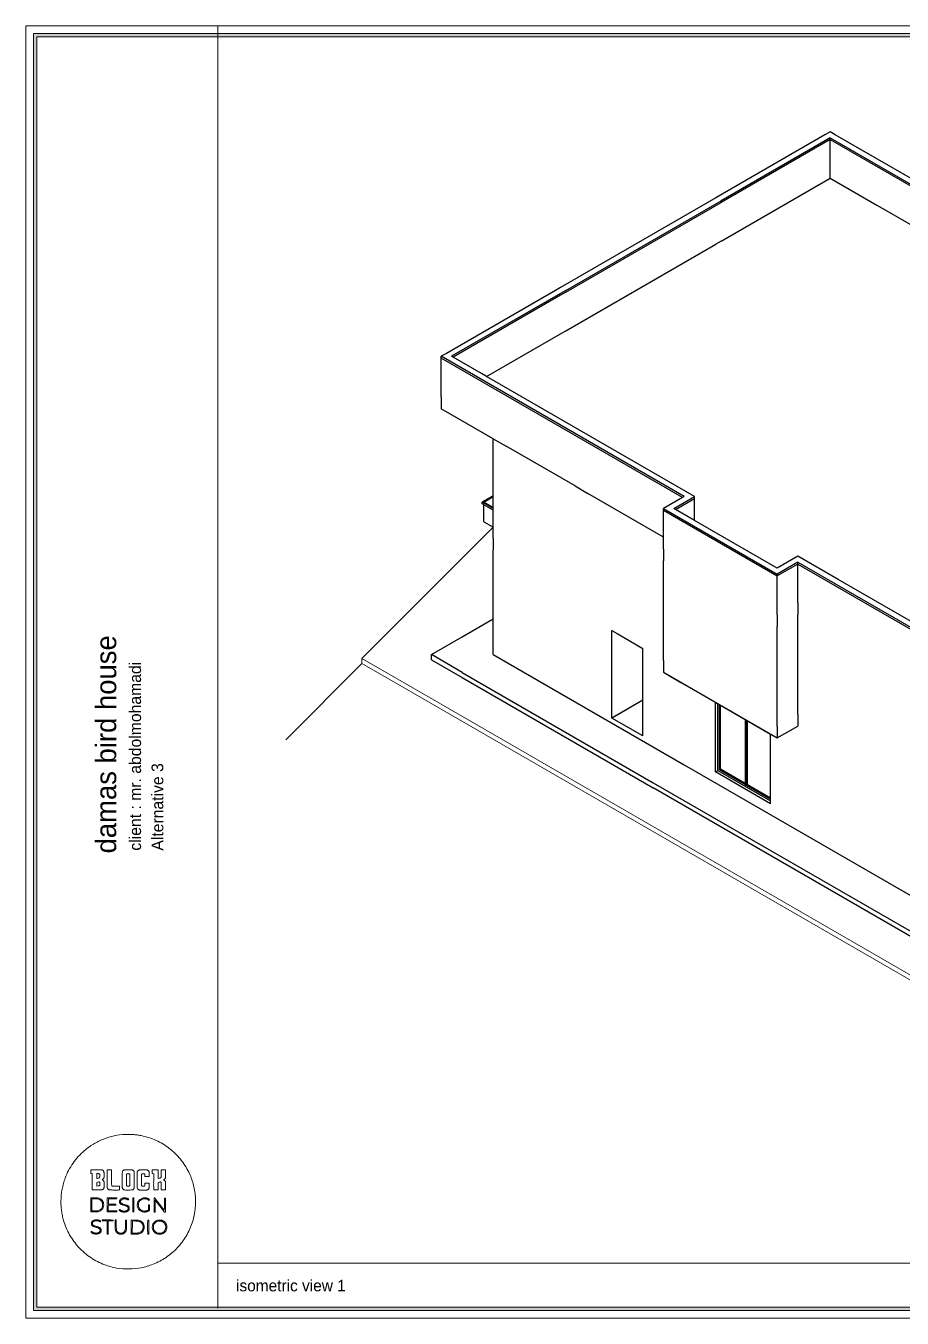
# Model space of a CAD drawing. Header units: metres. Extents: x 294 to 1101, y -498 to -355.
# Drawn here: x 825.19 to 849.22, y -414.34 to -378.91 of the extents above; entities that cross this region are included whole.
import ezdxf

# ---------------------------------------------------------------- set-up
doc = ezdxf.new("R2010")
doc.units = ezdxf.units.M
doc.layers.add('19-JARDINERIA', color=80, linetype='Continuous', lineweight=0)
doc.styles.add('alalala', font='bgothm.ttf', dxfattribs={"height": 0.2})

msp = doc.modelspace()

# ---------------------------------------------------------------- hatches: boundary and pattern name
at = {"layer": '19-JARDINERIA'}
h = msp.add_hatch(color=251, dxfattribs=at)
h.paths.add_polyline_path([(825.399, -414.127), (874.921, -414.127), (874.921, -379.12), (825.399, -379.12)])
h.paths.add_polyline_path([(825.485, -414.041), (874.835, -414.041), (874.835, -379.205), (825.485, -379.205)], flags=16)

# ---------------------------------------------------------------- linework, layer by layer
for p, q in [((847.1, -381.893), (844.111, -383.618)), ((847.241, -381.811), (847.1, -381.893)), ((847.383, -381.893), (847.241, -381.811)), ((852.471, -384.831), (847.383, -381.893)), ((847.241, -381.974), (844.253, -383.7)), ((847.241, -382.023), (844.253, -383.749)), ((847.241, -382.023), (847.241, -381.974)), ((847.241, -381.974), (852.33, -384.912)), ((847.241, -382.921), (847.241, -382.023)), ((847.241, -382.023), (852.288, -384.937)), ((847.241, -383.085), (847.241, -382.921)), ((844.253, -384.81), (847.241, -383.085)), ((847.241, -383.085), (848.525, -383.826)), ((844.111, -383.618), (839.847, -386.08)), ((839.989, -386.162), (844.253, -383.7)), ((839.989, -386.211), (844.253, -383.749)), ((848.525, -383.826), (848.667, -383.908)), ((848.667, -383.908), (851.368, -385.467)), ((839.989, -387.272), (844.111, -384.892)), ((844.253, -384.81), (844.111, -384.892)), ((839.706, -386.162), (836.718, -387.886)), ((839.847, -386.08), (839.706, -386.162)), ((839.989, -386.162), (839.847, -386.243)), ((839.989, -386.211), (839.847, -386.292)), ((839.847, -386.243), (836.86, -387.968)), ((839.847, -386.292), (836.902, -387.992)), ((839.847, -387.354), (839.989, -387.272)), ((837.822, -388.523), (839.847, -387.354)), ((836.718, -387.886), (836.577, -387.968)), ((836.577, -388.017), (836.577, -387.968)), ((843.239, -391.814), (836.577, -387.968)), ((836.902, -387.992), (836.86, -387.968)), ((837.68, -388.442), (836.902, -387.992)), ((843.197, -391.839), (836.577, -388.017)), ((836.577, -388.915), (836.577, -388.017)), ((837.822, -388.523), (837.68, -388.442)), ((843.522, -391.814), (837.822, -388.523)), ((836.577, -389.078), (836.577, -388.915)), ((836.577, -389.078), (836.577, -389.405)), ((838.003, -390.228), (836.577, -389.405)), ((838.003, -390.228), (838.356, -390.432)), ((838.003, -390.341), (838.003, -390.228)), ((838.003, -390.572), (838.003, -390.341)), ((840.245, -391.523), (838.356, -390.432)), ((838.003, -390.609), (838.003, -390.572)), ((838.003, -391.788), (838.003, -390.609)), ((840.245, -391.523), (840.598, -391.727)), ((837.72, -391.951), (837.975, -391.803)), ((837.741, -391.963), (838.003, -391.812)), ((837.975, -391.803), (838.003, -391.788)), ((838.003, -391.812), (838.003, -391.788)), ((838.003, -392.114), (838.003, -391.812)), ((842.673, -392.925), (840.598, -391.727)), ((843.197, -391.839), (842.673, -392.141)), ((842.956, -392.141), (843.522, -391.814)), ((842.999, -392.165), (843.522, -391.863)), ((843.239, -391.814), (843.197, -391.839)), ((843.522, -391.863), (843.522, -391.814)), ((843.522, -392.468), (843.522, -391.863)), ((837.72, -391.951), (837.699, -391.963)), ((837.72, -391.975), (837.699, -391.963)), ((837.699, -392.012), (837.699, -391.963)), ((837.72, -392.024), (837.699, -392.012)), ((838.003, -392.138), (837.72, -391.975)), ((837.741, -392.036), (837.72, -392.024)), ((838.003, -392.114), (837.741, -391.963)), ((837.741, -392.175), (837.741, -392.036)), ((838.003, -392.187), (837.741, -392.036)), ((837.741, -392.502), (837.741, -392.175)), ((838.003, -392.138), (838.003, -392.114)), ((838.003, -392.187), (838.003, -392.138)), ((838.003, -392.326), (838.003, -392.187)), ((842.673, -392.19), (842.673, -392.141)), ((842.673, -392.141), (845.791, -393.941)), ((842.673, -392.19), (845.791, -393.99)), ((842.673, -392.435), (842.673, -392.19)), ((842.999, -392.165), (842.956, -392.141)), ((843.522, -392.468), (842.999, -392.165)), ((837.741, -392.502), (837.975, -392.637)), ((838.003, -392.334), (838.003, -392.326)), ((838.003, -392.645), (838.003, -392.334)), ((842.673, -392.598), (842.673, -392.435)), ((842.673, -392.606), (842.673, -392.598)), ((845.791, -393.778), (843.522, -392.468)), ((837.975, -392.637), (838.003, -392.653)), ((838.003, -392.653), (838.003, -392.645)), ((838.003, -392.919), (838.003, -392.653)), ((838.003, -392.955), (838.003, -392.919)), ((838.003, -392.955), (838.003, -393.111)), ((842.673, -392.917), (842.673, -392.606)), ((842.673, -392.925), (842.673, -392.917)), ((842.673, -393.088), (842.673, -392.925)), ((838.003, -393.111), (838.003, -393.281)), ((838.003, -393.281), (838.003, -393.282)), ((838.003, -394.173), (838.003, -393.282)), ((842.673, -393.251), (842.673, -393.088)), ((842.673, -393.251), (842.673, -393.578)), ((842.673, -395.652), (842.673, -393.578)), ((846.357, -393.451), (845.791, -393.778)), ((846.357, -393.614), (845.791, -393.941)), ((846.357, -393.663), (845.791, -393.99)), ((847.46, -394.088), (846.357, -393.451)), ((846.357, -393.663), (846.357, -393.614)), ((846.357, -393.614), (852.033, -396.891)), ((846.357, -393.663), (851.891, -396.859)), ((846.357, -394.562), (846.357, -393.663)), ((845.791, -393.99), (845.791, -393.941)), ((845.791, -394.888), (845.791, -393.99)), ((838.003, -395.168), (838.003, -394.173)), ((852.004, -396.712), (847.46, -394.088)), ((846.357, -394.725), (846.357, -394.562)), ((846.357, -394.725), (846.357, -395.052)), ((845.791, -395.052), (845.791, -394.888)), ((845.791, -395.052), (845.791, -395.378)), ((846.357, -397.779), (846.357, -395.052)), ((837.154, -395.658), (838.003, -395.168)), ((838.003, -396.009), (838.003, -395.168)), ((845.791, -398.105), (845.791, -395.378)), ((836.306, -396.148), (837.154, -395.658)), ((841.255, -397.887), (841.255, -395.486)), ((841.255, -395.486), (841.397, -395.568)), ((841.397, -395.568), (842.104, -395.976)), ((842.673, -395.66), (842.673, -395.652)), ((842.673, -395.97), (842.673, -395.66)), ((838.003, -396.148), (838.003, -396.009)), ((842.104, -397.397), (842.104, -395.976)), ((842.673, -395.978), (842.673, -395.97)), ((842.673, -396.305), (842.673, -395.978)), ((842.673, -395.978), (842.673, -395.978)), ((836.306, -396.286), (836.306, -396.148)), ((837.154, -396.638), (836.306, -396.148)), ((836.306, -396.286), (837.154, -396.776)), ((838.003, -396.148), (843.239, -399.171)), ((842.673, -396.305), (842.673, -396.631)), ((837.154, -396.638), (842.391, -399.661)), ((837.154, -396.776), (842.391, -399.8)), ((842.673, -396.631), (845.791, -398.431)), ((842.673, -396.631), (842.673, -396.632)), ((842.673, -396.632), (843.151, -396.907)), ((843.151, -396.907), (843.504, -397.111)), ((843.504, -397.111), (844.095, -397.452)), ((842.104, -397.397), (841.255, -397.887)), ((842.104, -397.397), (841.397, -397.805)), ((842.104, -398.377), (842.104, -397.397)), ((844.095, -399.363), (844.095, -397.452)), ((844.095, -397.452), (844.166, -397.493)), ((844.166, -399.322), (844.166, -397.493)), ((844.166, -397.493), (844.194, -397.51)), ((844.194, -397.51), (844.208, -397.518)), ((844.208, -397.518), (844.222, -397.526)), ((844.222, -397.526), (844.236, -397.534)), ((844.236, -397.534), (844.909, -397.922)), ((841.397, -397.805), (841.255, -397.887)), ((842.104, -398.377), (841.255, -397.887)), ((842.104, -398.377), (841.255, -397.887)), ((846.357, -397.779), (846.357, -398.104)), ((844.909, -397.922), (844.937, -397.939)), ((844.937, -397.939), (844.951, -397.947)), ((844.951, -397.947), (844.965, -397.955)), ((844.965, -397.955), (844.979, -397.963)), ((844.979, -397.963), (845.609, -398.327)), ((845.791, -398.431), (846.357, -398.104)), ((845.791, -398.432), (846.357, -398.105)), ((845.791, -398.105), (845.791, -398.431)), ((846.357, -398.104), (846.357, -398.105)), ((845.609, -400.074), (845.609, -398.327)), ((845.609, -398.327), (845.791, -398.432)), ((845.791, -398.431), (845.791, -398.432)), ((843.239, -399.171), (850.901, -403.595)), ((844.095, -399.363), (844.166, -399.322)), ((844.166, -399.322), (845.609, -400.156)), ((842.391, -399.661), (850.053, -404.085)), ((845.609, -400.237), (844.095, -399.363)), ((850.053, -404.223), (842.391, -399.8)), ((845.609, -400.09), (845.609, -400.074)), ((845.609, -400.107), (845.609, -400.09)), ((845.609, -400.123), (845.609, -400.107)), ((845.609, -400.156), (845.609, -400.123)), ((845.609, -400.237), (845.609, -400.156))]:
    msp.add_line(p, q)
at = {"layer": '19-JARDINERIA', "color": 251}
for p, q in [((830.45, -378.907), (830.45, -414.069)), ((838.002, -392.652), (834.403, -396.251)), ((837.784, -392.87), (834.403, -396.251)), ((834.403, -396.39), (832.314, -398.48)), ((834.403, -396.39), (832.314, -398.48)), ((835.385, -396.818), (834.403, -396.251)), ((834.403, -396.251), (834.403, -396.39)), ((835.385, -396.957), (834.403, -396.39)), ((851.099, -405.891), (835.385, -396.818)), ((851.099, -406.029), (835.385, -396.957)), ((844.194, -397.51), (844.194, -399.306)), ((844.208, -397.518), (844.208, -399.298)), ((844.222, -397.526), (844.222, -399.29)), ((844.236, -399.281), (844.236, -397.534)), ((844.909, -399.67), (844.909, -397.922)), ((844.937, -399.735), (844.937, -397.939)), ((844.951, -399.727), (844.951, -397.947)), ((844.965, -397.955), (844.965, -399.719)), ((844.979, -399.71), (844.979, -397.963)), ((844.194, -399.306), (844.208, -399.298)), ((844.194, -399.306), (844.909, -399.719)), ((844.208, -399.298), (844.909, -399.702)), ((844.222, -399.29), (844.236, -399.281)), ((844.222, -399.29), (844.909, -399.686)), ((844.236, -399.281), (844.909, -399.67)), ((844.909, -399.686), (844.909, -399.67)), ((844.909, -399.702), (844.909, -399.686)), ((844.909, -399.719), (844.909, -399.702)), ((844.909, -399.719), (844.937, -399.735)), ((844.937, -399.735), (844.951, -399.727)), ((844.937, -399.735), (845.609, -400.123)), ((844.951, -399.727), (845.609, -400.107)), ((844.965, -399.719), (844.979, -399.71)), ((844.965, -399.719), (845.609, -400.09)), ((844.979, -399.71), (845.609, -400.074)), ((830.45, -412.831), (874.835, -412.831))]:
    msp.add_line(p, q, dxfattribs=at)
for points in [[(825.186, -414.34), (875.134, -414.34), (875.134, -378.907), (825.186, -378.907)], [(825.399, -414.127), (874.921, -414.127), (874.921, -379.12), (825.399, -379.12)], [(825.485, -414.041), (874.835, -414.041), (874.835, -379.205), (825.485, -379.205)]]:
    msp.add_lwpolyline(points, close=True, dxfattribs=at)
for points in [[(827.911, -409.302, 0.041698), (827.606, -409.342, 0.041727), (827.312, -409.431, 0.041739), (827.037, -409.568, 0.041776), (826.789, -409.748, 0.031335), (826.623, -409.911, 0.03116), (826.479, -410.092, 0.031255), (826.358, -410.29, 0.03198), (826.265, -410.5, 0.020392), (826.215, -410.651, 0.022073), (826.18, -410.802, 0.022032), (826.158, -410.956, 0.020157), (826.149, -411.116, 0.018155), (826.151, -411.255, 0.019099), (826.164, -411.392, 0.019137), (826.187, -411.527, 0.018391), (826.221, -411.662, 0.058754), (826.387, -412.056, 0.058098), (826.641, -412.402, 0.058063), (826.968, -412.681, 0.058546), (827.349, -412.876, 0.046043), (827.676, -412.965, 0.04583), (828.014, -412.992, 0.045841), (828.351, -412.957, 0.046108), (828.675, -412.862, 0.054866), (829.031, -412.673, 0.054622), (829.339, -412.411, 0.054648), (829.581, -412.088, 0.055021), (829.748, -411.722, 0.015337), (829.78, -411.614, 0.015571), (829.804, -411.505, 0.015221), (829.823, -411.393, 0.013286), (829.835, -411.274, 0.016781), (829.838, -411.224, 0.003885), (829.838, -411.14, 0.003903), (829.837, -411.056, 0.016478), (829.834, -411.006, 0.021157), (829.812, -410.828, 0.023704), (829.774, -410.66, 0.024033), (829.722, -410.497, 0.023043), (829.654, -410.339, 0.057962), (829.425, -409.981, 0.057585), (829.12, -409.684, 0.057632), (828.755, -409.465, 0.05824), (828.351, -409.336, 0.014782), (828.242, -409.317, 0.014774), (828.131, -409.306, 0.01482), (828.021, -409.301, 0.015111)], [(827.28, -410.278, -0.059046), (827.296, -410.285, -0.064503), (827.309, -410.296, -0.063038), (827.319, -410.31, -0.052581), (827.326, -410.327, -0.035992), (827.328, -410.337, -0.021113), (827.329, -410.349, -0.010202), (827.33, -410.369, -0.001459), (827.331, -410.408, -0.001527), (827.331, -410.445, -0.009007), (827.331, -410.465, -0.017216), (827.33, -410.478, -0.038332), (827.328, -410.487, -0.044505), (827.323, -410.502, -0.05456), (827.315, -410.515, -0.050594), (827.305, -410.527, -0.03134), (827.29, -410.538, 0.013037), (827.286, -410.541, 0.021259), (827.282, -410.544, 0.016667), (827.28, -410.546, 0.343639), (827.28, -410.547, 0.0964), (827.281, -410.548, 0.002963), (827.285, -410.552, 0.005724), (827.291, -410.556, 0.003918), (827.297, -410.56, -0.027645), (827.31, -410.569, -0.044972), (827.319, -410.579, -0.051047), (827.326, -410.589, -0.052588), (827.331, -410.6, -0.048208), (827.332, -410.609, -0.017179), (827.333, -410.621, -0.008514), (827.333, -410.643, -0.001236), (827.332, -410.685, -0.002714), (827.331, -410.737, -0.019197), (827.33, -410.762, -0.040799), (827.327, -410.777, -0.071712), (827.322, -410.789, -0.049264), (827.316, -410.796, -0.036447), (827.308, -410.803, -0.035932), (827.3, -410.809, -0.043254), (827.291, -410.814, -0.044611), (827.271, -410.819, -0.030039), (827.248, -410.822, -0.013319), (827.211, -410.823, -0.001576), (827.128, -410.823), (827.009, -410.823), (827.009, -410.601), (827.009, -410.378), (826.995, -410.378, -0.007826), (826.99, -410.378, -0.005984), (826.983, -410.378, -0.006054), (826.977, -410.378, -0.014191), (826.973, -410.377), (826.964, -410.376), (826.964, -410.326), (826.964, -410.276), (826.968, -410.275, -0.048374), (826.972, -410.275, -0.00016), (827.015, -410.274, -0.000889), (827.064, -410.274, -0.000557), (827.121, -410.274, -0.000514), (827.209, -410.275, -0.004698), (827.248, -410.275, -0.008642), (827.27, -410.276, -0.06747)], [(827.539, -410.493, 0.000328), (827.539, -410.622, 0.003103), (827.539, -410.677, 0.002168), (827.54, -410.711, 0.193099), (827.542, -410.715, 0.18334), (827.546, -410.717, 0.007882), (827.562, -410.718, 0.006391), (827.589, -410.718, 0.00075), (827.649, -410.718), (827.753, -410.718), (827.753, -410.772), (827.753, -410.825), (827.733, -410.826, -0.018339), (827.694, -410.827, -0.001582), (827.597, -410.827, -0.000673), (827.494, -410.825, -0.055283), (827.478, -410.823, -0.050464), (827.46, -410.817, -0.052118), (827.444, -410.807, -0.055006), (827.431, -410.795, -0.072459), (827.422, -410.781, -0.069353), (827.416, -410.761, -0.026197), (827.414, -410.732, -0.008188), (827.413, -410.678, -0.000462), (827.413, -410.51), (827.413, -410.274), (827.476, -410.274), (827.539, -410.274)], [(828.104, -410.276, -0.056866), (828.121, -410.283, -0.071784), (828.135, -410.292, -0.071837), (828.146, -410.305, -0.057056), (828.153, -410.322, -0.034608), (828.155, -410.331, -0.024553), (828.157, -410.342, -0.012031), (828.158, -410.359, -0.00174), (828.158, -410.393, -0.003989), (828.159, -410.425, -0.000891), (828.159, -410.48, -0.000925), (828.159, -410.544, -0.000894), (828.159, -410.608, -0.000367), (828.158, -410.711, -0.005963), (828.157, -410.746, -0.017732), (828.156, -410.765, -0.057558), (828.153, -410.777, -0.051877), (828.146, -410.791, -0.055884), (828.137, -410.804, -0.05551), (828.125, -410.814, -0.050012), (828.11, -410.822, -0.058453), (828.101, -410.824, -0.026551), (828.088, -410.826, -0.009255), (828.065, -410.826, -0.000667), (828.003, -410.827, -0.001563), (827.96, -410.827, -0.003388), (827.927, -410.827, -0.003108), (827.902, -410.826, -0.032054), (827.892, -410.825, -0.073099), (827.87, -410.818, -0.086592), (827.852, -410.806, -0.085558), (827.839, -410.788, -0.069419), (827.832, -410.765, -0.039837), (827.831, -410.743, -0.000286), (827.83, -410.556, -0.000459), (827.831, -410.375, -0.023763), (827.832, -410.34, -0.030316), (827.835, -410.324, -0.052134), (827.839, -410.312, -0.057182), (827.845, -410.302, -0.046033), (827.854, -410.292, -0.086422), (827.872, -410.281, -0.066053), (827.894, -410.275, -0.029049), (827.931, -410.273, -0.003624), (828.012, -410.273, -0.001426), (828.054, -410.273, -0.007292), (828.078, -410.274, -0.012917), (828.093, -410.275, -0.034131)], [(828.518, -410.279, -0.067475), (828.534, -410.287, -0.067518), (828.547, -410.298, -0.063309), (828.557, -410.313, -0.048857), (828.564, -410.331, -0.03915), (828.566, -410.339, -0.013628), (828.567, -410.352, -0.008772), (828.567, -410.37, -0.002304), (828.568, -410.399), (828.569, -410.456), (828.547, -410.457, -0.006648), (828.536, -410.457, -0.00242), (828.52, -410.458, -0.002399), (828.503, -410.458, -0.002863), (828.487, -410.458), (828.449, -410.458), (828.448, -410.425, 0.006279), (828.447, -410.401, 0.047723), (828.445, -410.39, 0.118885), (828.442, -410.384, 0.147402), (828.437, -410.381, 0.064274), (828.426, -410.379, 0.006437), (828.4, -410.379, 0.004299), (828.374, -410.38, 0.122112), (828.367, -410.382, 0.082282), (828.365, -410.383, 0.037303), (828.363, -410.386, 0.035631), (828.362, -410.389, 0.040749), (828.361, -410.392, 0.063653), (828.36, -410.398, 0.000995), (828.359, -410.436, 0.002246), (828.359, -410.485, 0.000897), (828.359, -410.552, 0.000562), (828.359, -410.637, 0.003889), (828.359, -410.678, 0.003795), (828.36, -410.704, 0.111544), (828.362, -410.71, 0.118299), (828.366, -410.716, 0.095612), (828.373, -410.719, 0.050103), (828.385, -410.721, 0.010251), (828.406, -410.721, 0.00347), (828.423, -410.721, 0.026474), (828.431, -410.721, 0.057755), (828.436, -410.719, 0.072742), (828.44, -410.717, 0.103263), (828.444, -410.712, 0.086675), (828.446, -410.706, 0.036817), (828.447, -410.695, 0.004478), (828.448, -410.67), (828.448, -410.639), (828.508, -410.639), (828.568, -410.639), (828.567, -410.68, -0.003433), (828.566, -410.719, -0.006518), (828.564, -410.751, -0.005661), (828.563, -410.775, -0.061372), (828.561, -410.784, -0.060172), (828.555, -410.797, -0.056861), (828.546, -410.808, -0.054174), (828.534, -410.817, -0.045883), (828.52, -410.824, -0.058714), (828.51, -410.826, -0.024739), (828.497, -410.827, -0.008506), (828.472, -410.828, -0.00059), (828.403, -410.828, -0.000571), (828.334, -410.828, -0.008771), (828.31, -410.827, -0.026418), (828.296, -410.826, -0.057706), (828.286, -410.823, -0.053755), (828.275, -410.817, -0.04569), (828.264, -410.809, -0.043916), (828.254, -410.798, -0.04141), (828.247, -410.785), (828.239, -410.77), (828.239, -410.563, -0.000676), (828.239, -410.473, -0.00162), (828.239, -410.406, -0.000863), (828.239, -410.354, -0.035696), (828.24, -410.343, -0.02665), (828.243, -410.328, -0.045075), (828.248, -410.316, -0.048463), (828.254, -410.306, -0.037141), (828.263, -410.296, -0.082526), (828.28, -410.283, -0.081378), (828.3, -410.277, -0.032187), (828.335, -410.274, -0.003066), (828.419, -410.274, -0.000882), (828.473, -410.275, -0.009372), (828.495, -410.276, -0.023617), (828.508, -410.277, -0.042447)], [(829.016, -410.373, -0.001902), (829.016, -410.441, -0.015552), (829.015, -410.472, -0.035144), (829.013, -410.49, -0.065957), (829.008, -410.505, -0.045523), (829.002, -410.513, -0.025906), (828.994, -410.523, -0.025523), (828.985, -410.531, -0.03524), (828.976, -410.538, 0.019089), (828.972, -410.541, 0.038569), (828.969, -410.543, 0.050353), (828.968, -410.546, 0.191994), (828.967, -410.547, 0.151611), (828.968, -410.549, 0.014249), (828.972, -410.552, 0.017241), (828.976, -410.556, 0.012721), (828.981, -410.56, -0.01051), (828.993, -410.568, -0.042377), (829, -410.574, -0.052572), (829.005, -410.581, -0.022466), (829.01, -410.59), (829.016, -410.603), (829.016, -410.713), (829.016, -410.824), (828.957, -410.824), (828.898, -410.824), (828.897, -410.719, 0.000698), (828.896, -410.656, 0.006998), (828.895, -410.63, 0.01284), (828.894, -410.615, 0.122831), (828.892, -410.609, 0.168586), (828.887, -410.605, 0.107061), (828.879, -410.604, 0.050627), (828.867, -410.607, 0.010002), (828.845, -410.614), (828.817, -410.624), (828.817, -410.724), (828.817, -410.823), (828.755, -410.823), (828.693, -410.823), (828.692, -410.804, -0.014705), (828.692, -410.791, -0.000406), (828.691, -410.731, -0.000836), (828.691, -410.661, -0.000573), (828.691, -410.582), (828.691, -410.379), (828.669, -410.378), (828.647, -410.377), (828.647, -410.327), (828.647, -410.276), (828.731, -410.276), (828.815, -410.275), (828.815, -410.395), (828.815, -410.514), (828.847, -410.504, 0.004385), (828.87, -410.495, 0.030307), (828.881, -410.491, 0.063352), (828.887, -410.486, 0.076956), (828.892, -410.481, 0.109274), (828.894, -410.474, 0.017341), (828.895, -410.461, 0.00782), (828.896, -410.436, 0.000685), (828.896, -410.374), (828.897, -410.273), (828.957, -410.274), (829.016, -410.275)], [(827.133, -410.445, 0.002221), (827.133, -410.471, 0.003704), (827.133, -410.493, 0.000552), (827.134, -410.512, 0.406646), (827.135, -410.512, 0.08267), (827.14, -410.512, 0.001498), (827.166, -410.502, 0.00197), (827.192, -410.493, 0.059127), (827.198, -410.49, 0.039972), (827.2, -410.489, 0.020829), (827.203, -410.486, 0.020578), (827.205, -410.483, 0.029459), (827.207, -410.481, 0.078838), (827.209, -410.476, 0.039123), (827.21, -410.469, 0.017029), (827.211, -410.457, 0.00204), (827.211, -410.431), (827.211, -410.388), (827.206, -410.383, 0.084595), (827.202, -410.38, 0.081607), (827.197, -410.379, 0.028435), (827.189, -410.379, 0.002101), (827.167, -410.378), (827.133, -410.378)], [(827.163, -410.612), (827.133, -410.622), (827.133, -410.669), (827.133, -410.717), (827.168, -410.716, 0.008433), (827.197, -410.715, 0.161241), (827.206, -410.712, 0.195562), (827.21, -410.704, 0.013428), (827.212, -410.68, 0.015461), (827.212, -410.657, 0.013967), (827.211, -410.633, 0.008942), (827.21, -410.611, 0.149434), (827.207, -410.605, 0.191285), (827.202, -410.602, 0.069558), (827.195, -410.603, 0.034893), (827.183, -410.605, 0.007014)], [(827.955, -410.382, 0.070318), (827.953, -410.384, 0.029422), (827.952, -410.387, 0.028391), (827.951, -410.391, 0.032811), (827.95, -410.394, 0.034229), (827.949, -410.401, 0.000366), (827.949, -410.445, 0.001159), (827.949, -410.496, 0.000753), (827.949, -410.556), (827.95, -410.709), (827.954, -410.713, 0.079498), (827.957, -410.715, 0.049002), (827.962, -410.717, 0.029759), (827.968, -410.718, 0.007661), (827.978, -410.72, 0.008601), (827.987, -410.721, 0.009308), (827.995, -410.721, 0.008886), (828.001, -410.721, 0.043789), (828.005, -410.721, 0.019897), (828.016, -410.719, 0.027605), (828.025, -410.716, 0.029884), (828.032, -410.713, 0.123269), (828.035, -410.71, 0.145365), (828.037, -410.705, 0.003815), (828.038, -410.68, 0.004071), (828.038, -410.639, 0.000513), (828.038, -410.55, 0.000799), (828.038, -410.478, 0.002518), (828.038, -410.43, 0.001196), (828.037, -410.394, 0.079511), (828.036, -410.388, 0.037007), (828.035, -410.386, 0.033047), (828.034, -410.383, 0.034579), (828.032, -410.382, 0.081582), (828.03, -410.38, 0.106279), (828.028, -410.38, 0.004361), (828.018, -410.379, 0.007425), (828.006, -410.379, 0.005182), (827.993, -410.378, 0.002529), (827.972, -410.379, 0.02212), (827.963, -410.379, 0.053537), (827.958, -410.38, 0.118772)], [(827.161, -411.044, -0.067071), (827.219, -411.063, -0.077828), (827.266, -411.096, -0.080234), (827.3, -411.142, -0.077425), (827.319, -411.196, -0.08701), (827.318, -411.269, -0.096903), (827.293, -411.336, -0.097985), (827.245, -411.387, -0.091063), (827.179, -411.417, -0.028566), (827.158, -411.422, -0.021148), (827.134, -411.424, -0.012961), (827.101, -411.425, -0.003088), (827.046, -411.425), (826.965, -411.425), (826.964, -411.273, -0.000886), (826.964, -411.212, -0.001025), (826.964, -411.154, -0.000914), (826.965, -411.105, -0.006059), (826.965, -411.08), (826.966, -411.038), (827.056, -411.039, -0.001409), (827.102, -411.04, -0.005296), (827.13, -411.041, -0.007815), (827.149, -411.042, -0.030155)], [(826.995, -411.158, -0.001149), (826.995, -411.198, -0.000783), (826.995, -411.245, -0.000789), (826.994, -411.289, -0.001591), (826.994, -411.324), (826.993, -411.399), (827.071, -411.398, 0.001523), (827.112, -411.397, 0.006455), (827.136, -411.396, 0.010037), (827.152, -411.395, 0.03849), (827.162, -411.394, 0.043707), (827.2, -411.381, 0.056856), (827.231, -411.363, 0.060078), (827.256, -411.339, 0.057999), (827.275, -411.31, 0.024507), (827.283, -411.292, 0.036685), (827.287, -411.276, 0.034068), (827.29, -411.258, 0.01773), (827.291, -411.235, 0.017465), (827.29, -411.211, 0.035583), (827.288, -411.193, 0.038286), (827.283, -411.176, 0.023802), (827.275, -411.156, 0.038483), (827.262, -411.134, 0.045973), (827.246, -411.115, 0.045689), (827.227, -411.099, 0.037251), (827.204, -411.086, 0.039262), (827.177, -411.076, 0.039794), (827.15, -411.07, 0.026274), (827.113, -411.067, 0.006926), (827.054, -411.066), (826.995, -411.066)], [(827.603, -411.042), (827.677, -411.043), (827.677, -411.051, -0.013798), (827.677, -411.054, -0.009073), (827.677, -411.058, -0.009131), (827.676, -411.061, -0.01735), (827.676, -411.064), (827.674, -411.07), (827.561, -411.069), (827.448, -411.067), (827.448, -411.143), (827.448, -411.218), (827.549, -411.218), (827.651, -411.219), (827.651, -411.232), (827.652, -411.245), (827.55, -411.245), (827.448, -411.245), (827.447, -411.287, 0.002056), (827.447, -411.306, 0.001371), (827.446, -411.327, 0.00138), (827.446, -411.348, 0.002706), (827.446, -411.365), (827.446, -411.4), (827.564, -411.4), (827.683, -411.4), (827.683, -411.414), (827.683, -411.427), (827.55, -411.427), (827.418, -411.426), (827.417, -411.275, -0.000881), (827.417, -411.214, -0.001021), (827.417, -411.156, -0.000909), (827.417, -411.107, -0.00607), (827.418, -411.082), (827.419, -411.041), (827.474, -411.041, -0.001705), (827.5, -411.041, -0.000776), (827.534, -411.041, -0.000769), (827.57, -411.042, -0.001057)], [(827.919, -411.043, -0.012324), (827.926, -411.044, -0.006493), (827.934, -411.046, -0.006456), (827.943, -411.048, -0.009892), (827.951, -411.05, -0.025226), (827.965, -411.055, -0.012166), (827.983, -411.062, -0.008172), (828, -411.07, -0.104626), (828.005, -411.075, -0.158469), (828.006, -411.076, -0.066919), (828.006, -411.079, -0.040853), (828.005, -411.083, -0.012467), (828.002, -411.088, -0.011997), (828, -411.093, -0.019796), (827.998, -411.096, -0.01467), (827.997, -411.099, -0.362052), (827.996, -411.099, -0.010082), (827.995, -411.098, -0.000157), (827.989, -411.095, -0.000419), (827.982, -411.092, -0.000277), (827.974, -411.088, 0.021198), (827.955, -411.079, 0.033964), (827.937, -411.074, 0.032992), (827.919, -411.07, 0.018656), (827.896, -411.069, 0.040633), (827.858, -411.07, 0.070188), (827.828, -411.079, 0.085456), (827.805, -411.093, 0.09772), (827.79, -411.114, 0.022935), (827.787, -411.121, 0.040789), (827.786, -411.127, 0.033558), (827.785, -411.133, 0.010848), (827.785, -411.143, 0.02987), (827.786, -411.157, 0.062161), (827.788, -411.168, 0.067177), (827.793, -411.177, 0.04056), (827.801, -411.186, 0.058402), (827.815, -411.197, 0.039794), (827.833, -411.206, 0.024182), (827.859, -411.215, 0.005946), (827.904, -411.227, -0.010468), (827.941, -411.238, -0.030325), (827.966, -411.248, -0.042307), (827.985, -411.258, -0.047764), (828, -411.271, -0.074768), (828.013, -411.288, -0.063784), (828.02, -411.308, -0.061525), (828.023, -411.33, -0.060349), (828.02, -411.353, -0.072466), (828.009, -411.378, -0.075425), (827.992, -411.398, -0.068731), (827.968, -411.414, -0.047185), (827.937, -411.426, -0.038729), (827.919, -411.429, -0.018903), (827.894, -411.431, -0.018837), (827.869, -411.431, -0.030589), (827.848, -411.429, -0.029224), (827.821, -411.422, -0.030124), (827.795, -411.413, -0.031969), (827.772, -411.401, -0.049327), (827.754, -411.388), (827.743, -411.379), (827.748, -411.37, 0.000212), (827.75, -411.367, 0.000231), (827.752, -411.364, 0.000216), (827.753, -411.361, 0.001141), (827.754, -411.36, -0.296279), (827.756, -411.359, -0.091505), (827.758, -411.36, -0.040165), (827.762, -411.362, -0.008394), (827.768, -411.367, 0.039562), (827.785, -411.379, 0.028838), (827.806, -411.389, 0.028038), (827.828, -411.397, 0.030737), (827.85, -411.402, 0.032984), (827.866, -411.404, 0.01349), (827.888, -411.404, 0.013445), (827.91, -411.403, 0.034453), (827.926, -411.401, 0.045244), (827.946, -411.395, 0.056803), (827.964, -411.385, 0.061567), (827.978, -411.373, 0.070593), (827.987, -411.358, 0.022451), (827.99, -411.351, 0.038415), (827.991, -411.346, 0.033901), (827.992, -411.34, 0.013598), (827.992, -411.331, 0.037622), (827.991, -411.318, 0.055484), (827.988, -411.306, 0.059628), (827.983, -411.297, 0.053231), (827.975, -411.288, 0.043098), (827.961, -411.277, 0.043868), (827.946, -411.269, 0.028273), (827.925, -411.262, 0.007066), (827.889, -411.252, -0.00898), (827.841, -411.238, -0.031871), (827.812, -411.227, -0.04873), (827.791, -411.216, -0.0573), (827.774, -411.201, -0.04017), (827.766, -411.19, -0.053176), (827.76, -411.178, -0.048647), (827.757, -411.166, -0.027056), (827.755, -411.15, -0.025976), (827.755, -411.135, -0.040785), (827.757, -411.122, -0.041173), (827.76, -411.11, -0.027118), (827.767, -411.097, -0.111272), (827.79, -411.07, -0.074821), (827.826, -411.051, -0.065866), (827.87, -411.041, -0.054101)], [(828.147, -411.11, -0.002465), (828.147, -411.144, -0.000803), (828.147, -411.194, -0.0008), (828.146, -411.249, -0.000901), (828.146, -411.303), (828.145, -411.43), (828.131, -411.429), (828.117, -411.428), (828.116, -411.277, -0.000882), (828.116, -411.216, -0.001023), (828.116, -411.158, -0.00091), (828.117, -411.109, -0.006066), (828.117, -411.084), (828.118, -411.043), (828.132, -411.043), (828.146, -411.044)], [(828.471, -411.043, -0.030605), (828.498, -411.048, -0.032879), (828.524, -411.056, -0.034031), (828.547, -411.068, -0.038646), (828.567, -411.081, -0.005718), (828.573, -411.086, -0.00885), (828.578, -411.09, -0.003903), (828.582, -411.094, -0.208923), (828.582, -411.095, -0.174443), (828.582, -411.096, -0.006664), (828.579, -411.099, -0.011255), (828.576, -411.102, -0.00762), (828.573, -411.106), (828.563, -411.115), (828.56, -411.111, 0.047186), (828.553, -411.105, 0.014683), (828.542, -411.097, 0.015177), (828.53, -411.089, 0.026172), (828.52, -411.084, 0.05074), (828.491, -411.074, 0.038572), (828.459, -411.069, 0.037661), (828.425, -411.07, 0.0417), (828.393, -411.075, 0.035442), (828.379, -411.08, 0.017971), (828.363, -411.087, 0.017899), (828.346, -411.096, 0.028868), (828.333, -411.105, 0.049173), (828.313, -411.124, 0.044992), (828.295, -411.147, 0.043992), (828.282, -411.173, 0.042562), (828.274, -411.202, 0.038157), (828.272, -411.219, 0.017544), (828.272, -411.242, 0.017469), (828.273, -411.264, 0.041874), (828.276, -411.281, 0.044724), (828.284, -411.303, 0.030404), (828.297, -411.327, 0.030639), (828.312, -411.348, 0.050626), (828.328, -411.364, 0.038552), (828.352, -411.381, 0.04432), (828.377, -411.393, 0.04335), (828.405, -411.4, 0.034282), (828.435, -411.403, 0.030736), (828.465, -411.403, 0.03875), (828.492, -411.399, 0.041329), (828.517, -411.391, 0.045033), (828.539, -411.379), (828.551, -411.371), (828.551, -411.304), (828.551, -411.237), (828.565, -411.237), (828.579, -411.238), (828.58, -411.31), (828.58, -411.382), (828.572, -411.389, -0.042464), (828.546, -411.407, -0.045284), (828.518, -411.419, -0.042718), (828.487, -411.427, -0.031191), (828.451, -411.431, -0.016351), (828.427, -411.431, -0.027617), (828.407, -411.429, -0.029261), (828.388, -411.425, -0.021454), (828.368, -411.419, -0.060219), (828.327, -411.398, -0.059339), (828.292, -411.369, -0.059872), (828.265, -411.332, -0.063479), (828.248, -411.29, -0.067419), (828.241, -411.234, -0.069592), (828.25, -411.178, -0.071269), (828.273, -411.128, -0.076631), (828.309, -411.088, -0.054514), (828.344, -411.064, -0.050972), (828.384, -411.049, -0.050144), (828.427, -411.042, -0.049255)], [(828.855, -411.211), (828.983, -411.376), (828.984, -411.327, 0.003119), (828.985, -411.301, 0.000795), (828.985, -411.259, 0.00081), (828.986, -411.211, 0.000821), (828.986, -411.163), (828.986, -411.047), (829.001, -411.047), (829.015, -411.047), (829.015, -411.239), (829.014, -411.43), (829.002, -411.43), (828.989, -411.43), (828.861, -411.266), (828.733, -411.101), (828.732, -411.216, 0.000182), (828.731, -411.264, 0.000177), (828.731, -411.312, 0.000174), (828.73, -411.355, 0.000652), (828.73, -411.381), (828.73, -411.431), (828.716, -411.431), (828.702, -411.43), (828.701, -411.279, -0.000883), (828.701, -411.218, -0.001023), (828.701, -411.16, -0.000911), (828.701, -411.11, -0.006066), (828.702, -411.086), (828.703, -411.045), (828.715, -411.045), (828.727, -411.046)], [(827.148, -411.645, -0.012324), (827.155, -411.646, -0.006493), (827.163, -411.648, -0.006456), (827.172, -411.65, -0.009892), (827.179, -411.652, -0.025226), (827.194, -411.657, -0.012166), (827.212, -411.665, -0.008172), (827.228, -411.673, -0.104626), (827.234, -411.677, -0.158469), (827.235, -411.679, -0.066919), (827.234, -411.681, -0.040853), (827.233, -411.685, -0.012467), (827.231, -411.691, -0.011997), (827.229, -411.695, -0.019796), (827.227, -411.698, -0.01467), (827.226, -411.701, -0.362052), (827.225, -411.701, -0.010082), (827.224, -411.7, -0.000157), (827.218, -411.698, -0.000419), (827.211, -411.694, -0.000277), (827.203, -411.69, 0.021198), (827.183, -411.681, 0.033964), (827.166, -411.676, 0.032992), (827.148, -411.672, 0.018656), (827.125, -411.671, 0.040633), (827.087, -411.672, 0.070188), (827.057, -411.681, 0.085456), (827.034, -411.695, 0.09772), (827.019, -411.716, 0.022935), (827.016, -411.723, 0.040789), (827.015, -411.729, 0.033558), (827.014, -411.735, 0.010848), (827.014, -411.745, 0.02987), (827.014, -411.759, 0.062161), (827.017, -411.77, 0.067177), (827.022, -411.779, 0.04056), (827.03, -411.788, 0.058402), (827.044, -411.799, 0.039794), (827.062, -411.808, 0.024182), (827.088, -411.817, 0.005946), (827.133, -411.829, -0.010468), (827.17, -411.84, -0.030325), (827.195, -411.85, -0.042307), (827.214, -411.86, -0.047764), (827.229, -411.873, -0.074768), (827.241, -411.89, -0.063784), (827.249, -411.91, -0.061525), (827.252, -411.932, -0.060349), (827.249, -411.955, -0.072466), (827.238, -411.98, -0.075425), (827.221, -412, -0.068731), (827.197, -412.016, -0.047185), (827.166, -412.028, -0.038729), (827.147, -412.031, -0.018903), (827.123, -412.033, -0.018837), (827.098, -412.033, -0.030589), (827.077, -412.031, -0.029224), (827.05, -412.025, -0.030124), (827.024, -412.015, -0.031969), (827.001, -412.004, -0.049327), (826.983, -411.991), (826.972, -411.981), (826.977, -411.973, 0.000212), (826.979, -411.969, 0.000231), (826.981, -411.966, 0.000216), (826.982, -411.963, 0.001141), (826.983, -411.962, -0.296279), (826.985, -411.961, -0.091505), (826.987, -411.962, -0.040165), (826.991, -411.964, -0.008394), (826.997, -411.969, 0.039562), (827.014, -411.981, 0.028838), (827.034, -411.991, 0.028038), (827.056, -411.999, 0.030737), (827.079, -412.004, 0.032984), (827.095, -412.006, 0.01349), (827.117, -412.006, 0.013445), (827.139, -412.006, 0.034453), (827.154, -412.003, 0.045244), (827.175, -411.997, 0.056803), (827.193, -411.988, 0.061567), (827.206, -411.975, 0.070593), (827.216, -411.96, 0.022451), (827.219, -411.954, 0.038415), (827.22, -411.948, 0.033901), (827.221, -411.942, 0.013598), (827.221, -411.933, 0.037622), (827.22, -411.92, 0.055484), (827.217, -411.909, 0.059628), (827.212, -411.899, 0.053231), (827.204, -411.89, 0.043098), (827.19, -411.879, 0.043868), (827.175, -411.871, 0.028273), (827.154, -411.864, 0.007066), (827.118, -411.854, -0.00898), (827.07, -411.84, -0.031871), (827.04, -411.829, -0.04873), (827.02, -411.818, -0.0573), (827.003, -411.803, -0.04017), (826.995, -411.792, -0.053176), (826.989, -411.781, -0.048647), (826.986, -411.768, -0.027056), (826.984, -411.752, -0.025976), (826.984, -411.737, -0.040785), (826.986, -411.724, -0.041173), (826.989, -411.712, -0.027118), (826.995, -411.699, -0.111272), (827.018, -411.672, -0.074821), (827.054, -411.653, -0.065866), (827.099, -411.644, -0.054101)], [(827.52, -411.648), (827.582, -411.649), (827.581, -411.662), (827.581, -411.675), (827.513, -411.674), (827.444, -411.674), (827.443, -411.756, 0.001414), (827.443, -411.794, 0.000722), (827.442, -411.843, 0.000717), (827.442, -411.892, 0.001077), (827.442, -411.936), (827.442, -412.033), (827.427, -412.033), (827.413, -412.033), (827.413, -411.854), (827.413, -411.674), (827.344, -411.674), (827.275, -411.674), (827.275, -411.662, -0.009794), (827.275, -411.657, -0.013945), (827.275, -411.653, -0.009871), (827.276, -411.649, -0.164193), (827.276, -411.648, -0.198766), (827.279, -411.647, -0.000132), (827.369, -411.647, -0.001805), (827.453, -411.647, -0.003426)], [(827.667, -411.769, 0.001473), (827.667, -411.852, 0.01178), (827.669, -411.89, 0.025978), (827.671, -411.914, 0.042581), (827.676, -411.933, 0.081647), (827.694, -411.967, 0.096001), (827.721, -411.991, 0.087821), (827.757, -412.005, 0.057286), (827.801, -412.008, 0.063353), (827.841, -412.001, 0.09075), (827.872, -411.985, 0.092774), (827.895, -411.959, 0.069109), (827.91, -411.923, 0.034754), (827.913, -411.911, 0.018118), (827.914, -411.897, 0.008223), (827.915, -411.873, 0.001025), (827.916, -411.821, 0.000533), (827.917, -411.784, 0.000491), (827.917, -411.747, 0.00049), (827.917, -411.713, 0.001628), (827.918, -411.691), (827.918, -411.649), (827.932, -411.649), (827.947, -411.649), (827.947, -411.762, -0.001565), (827.947, -411.808, -0.002212), (827.946, -411.849, -0.001706), (827.946, -411.882, -0.020085), (827.945, -411.895, -0.017039), (827.942, -411.914, -0.022715), (827.939, -411.931, -0.023958), (827.934, -411.946, -0.02312), (827.927, -411.962, -0.017877), (827.922, -411.971, -0.029885), (827.918, -411.978, -0.026452), (827.911, -411.985, -0.010857), (827.902, -411.995, -0.022334), (827.889, -412.007, -0.039049), (827.876, -412.016, -0.038508), (827.863, -412.023, -0.021053), (827.845, -412.029, -0.016156), (827.834, -412.032, -0.033275), (827.825, -412.033, -0.021473), (827.813, -412.034, -0.003479), (827.792, -412.034, -0.003479), (827.77, -412.034, -0.021473), (827.758, -412.033, -0.033275), (827.749, -412.032, -0.016156), (827.738, -412.029, -0.021053), (827.72, -412.023, -0.038508), (827.707, -412.016, -0.039049), (827.694, -412.007, -0.022334), (827.681, -411.995, -0.010786), (827.672, -411.985, -0.026642), (827.666, -411.978, -0.030233), (827.661, -411.971, -0.01805), (827.656, -411.962, -0.025564), (827.649, -411.945, -0.02554), (827.644, -411.928, -0.024644), (827.64, -411.91, -0.020555), (827.638, -411.891, -0.012751), (827.638, -411.877, -0.001173), (827.638, -411.843, -0.001513), (827.638, -411.802, -0.001186), (827.638, -411.758), (827.638, -411.647), (827.653, -411.647), (827.667, -411.647)], [(828.272, -411.653, -0.067071), (828.33, -411.673, -0.077828), (828.377, -411.706, -0.080234), (828.411, -411.752, -0.077425), (828.43, -411.806, -0.08701), (828.43, -411.879, -0.096903), (828.404, -411.946, -0.097985), (828.356, -411.997, -0.091063), (828.29, -412.027, -0.028566), (828.269, -412.032, -0.021148), (828.245, -412.034, -0.012961), (828.212, -412.035, -0.003088), (828.157, -412.035), (828.076, -412.034), (828.076, -411.883, -0.000886), (828.075, -411.822, -0.001025), (828.075, -411.764, -0.000914), (828.076, -411.714, -0.006059), (828.076, -411.69), (828.078, -411.648), (828.167, -411.649, -0.001409), (828.213, -411.65, -0.005296), (828.241, -411.651, -0.007815), (828.261, -411.652, -0.030155)], [(828.106, -411.768, -0.001149), (828.106, -411.808, -0.000783), (828.106, -411.855, -0.000789), (828.105, -411.899, -0.001591), (828.105, -411.934), (828.104, -412.009), (828.182, -412.008, 0.001523), (828.223, -412.007, 0.006455), (828.247, -412.006, 0.010037), (828.263, -412.005, 0.03849), (828.273, -412.004, 0.043707), (828.311, -411.991, 0.056856), (828.342, -411.973, 0.060078), (828.367, -411.949, 0.057999), (828.386, -411.92, 0.024507), (828.394, -411.902, 0.036685), (828.399, -411.885, 0.034068), (828.401, -411.868, 0.01773), (828.402, -411.845, 0.017465), (828.402, -411.821, 0.035583), (828.399, -411.803, 0.038286), (828.394, -411.786, 0.023802), (828.386, -411.766, 0.038483), (828.373, -411.744, 0.045973), (828.357, -411.725, 0.045689), (828.338, -411.709, 0.037251), (828.315, -411.696, 0.039262), (828.289, -411.686, 0.039794), (828.261, -411.68, 0.026274), (828.224, -411.677, 0.006926), (828.165, -411.676), (828.106, -411.676)], [(828.557, -411.718, -0.002465), (828.557, -411.752, -0.000803), (828.557, -411.802, -0.0008), (828.556, -411.857, -0.000901), (828.556, -411.911), (828.554, -412.038), (828.541, -412.037), (828.527, -412.036), (828.526, -411.885, -0.000882), (828.526, -411.824, -0.001023), (828.526, -411.766, -0.00091), (828.526, -411.717, -0.006066), (828.527, -411.692), (828.528, -411.651), (828.542, -411.651), (828.556, -411.652)], [(828.905, -411.655, -0.017187), (828.922, -411.661, -0.021268), (828.939, -411.667, -0.022146), (828.954, -411.674, -0.02193), (828.968, -411.682, -0.085196), (829.014, -411.725, -0.082508), (829.043, -411.781, -0.081003), (829.053, -411.844, -0.077933), (829.043, -411.908, -0.065801), (829.023, -411.951, -0.06402), (828.992, -411.988, -0.063128), (828.952, -412.016, -0.060869), (828.906, -412.034, -0.03461), (828.888, -412.037, -0.015553), (828.864, -412.039, -0.015592), (828.84, -412.039, -0.031642), (828.821, -412.037, -0.037619), (828.789, -412.03, -0.041305), (828.76, -412.019, -0.041495), (828.734, -412.003, -0.038642), (828.709, -411.982, -0.06886), (828.678, -411.941, -0.067904), (828.659, -411.893, -0.067082), (828.653, -411.84, -0.064497), (828.661, -411.788, -0.074373), (828.684, -411.737, -0.073498), (828.721, -411.696, -0.072077), (828.769, -411.666, -0.067304), (828.824, -411.651, -0.033428), (828.842, -411.649, -0.016323), (828.864, -411.65, -0.016332), (828.887, -411.652, -0.031785)], [(828.829, -411.678, 0.07398), (828.782, -411.691, 0.073431), (828.741, -411.716, 0.073369), (828.709, -411.753, 0.073653), (828.689, -411.797, 0.04022), (828.686, -411.813, 0.016971), (828.684, -411.834, 0.017061), (828.683, -411.856, 0.034701), (828.685, -411.873, 0.071201), (828.698, -411.918, 0.072826), (828.724, -411.956, 0.071561), (828.759, -411.986, 0.065178), (828.803, -412.006, 0.016297), (828.814, -412.009, 0.031445), (828.823, -412.01, 0.02153), (828.833, -412.011, 0.004176), (828.853, -412.011, 0.00409), (828.873, -412.011, 0.022354), (828.884, -412.01, 0.03264), (828.893, -412.009, 0.015596), (828.904, -412.006, 0.046026), (828.937, -411.992, 0.054412), (828.965, -411.973, 0.055315), (828.988, -411.949, 0.050208), (829.006, -411.92, 0.018551), (829.013, -411.903, 0.031615), (829.018, -411.888, 0.031435), (829.021, -411.873, 0.018093), (829.022, -411.854, 0.067093), (829.018, -411.804, 0.07628), (829.001, -411.759, 0.077302), (828.971, -411.722, 0.071482), (828.931, -411.694, 0.017693), (828.917, -411.688, 0.026518), (828.904, -411.684, 0.025741), (828.89, -411.68, 0.015433), (828.874, -411.678, 0.008446), (828.861, -411.677, 0.021536), (828.852, -411.676, 0.020331), (828.843, -411.677, 0.006824)]]:
    msp.add_lwpolyline(points, format="xyb", close=True, dxfattribs=at)

# ---------------------------------------------------------------- texts
at = {"layer": '19-JARDINERIA', "color": 251, "style": 'alalala'}
for s, height, p in [('damas bird house', 0.56271, (827.664, -401.598)), ('client : mr. abdolmohamadi', 0.32254, (828.345, -401.522)), ('Alternative 3', 0.32254, (828.955, -401.522))]:
    msp.add_text(s, height=height, rotation=90, dxfattribs=at).set_placement(p)
msp.add_text('isometric view 1', height=0.31657, dxfattribs=at).set_placement((830.949, -413.605))

doc.saveas('drawing.dxf')
